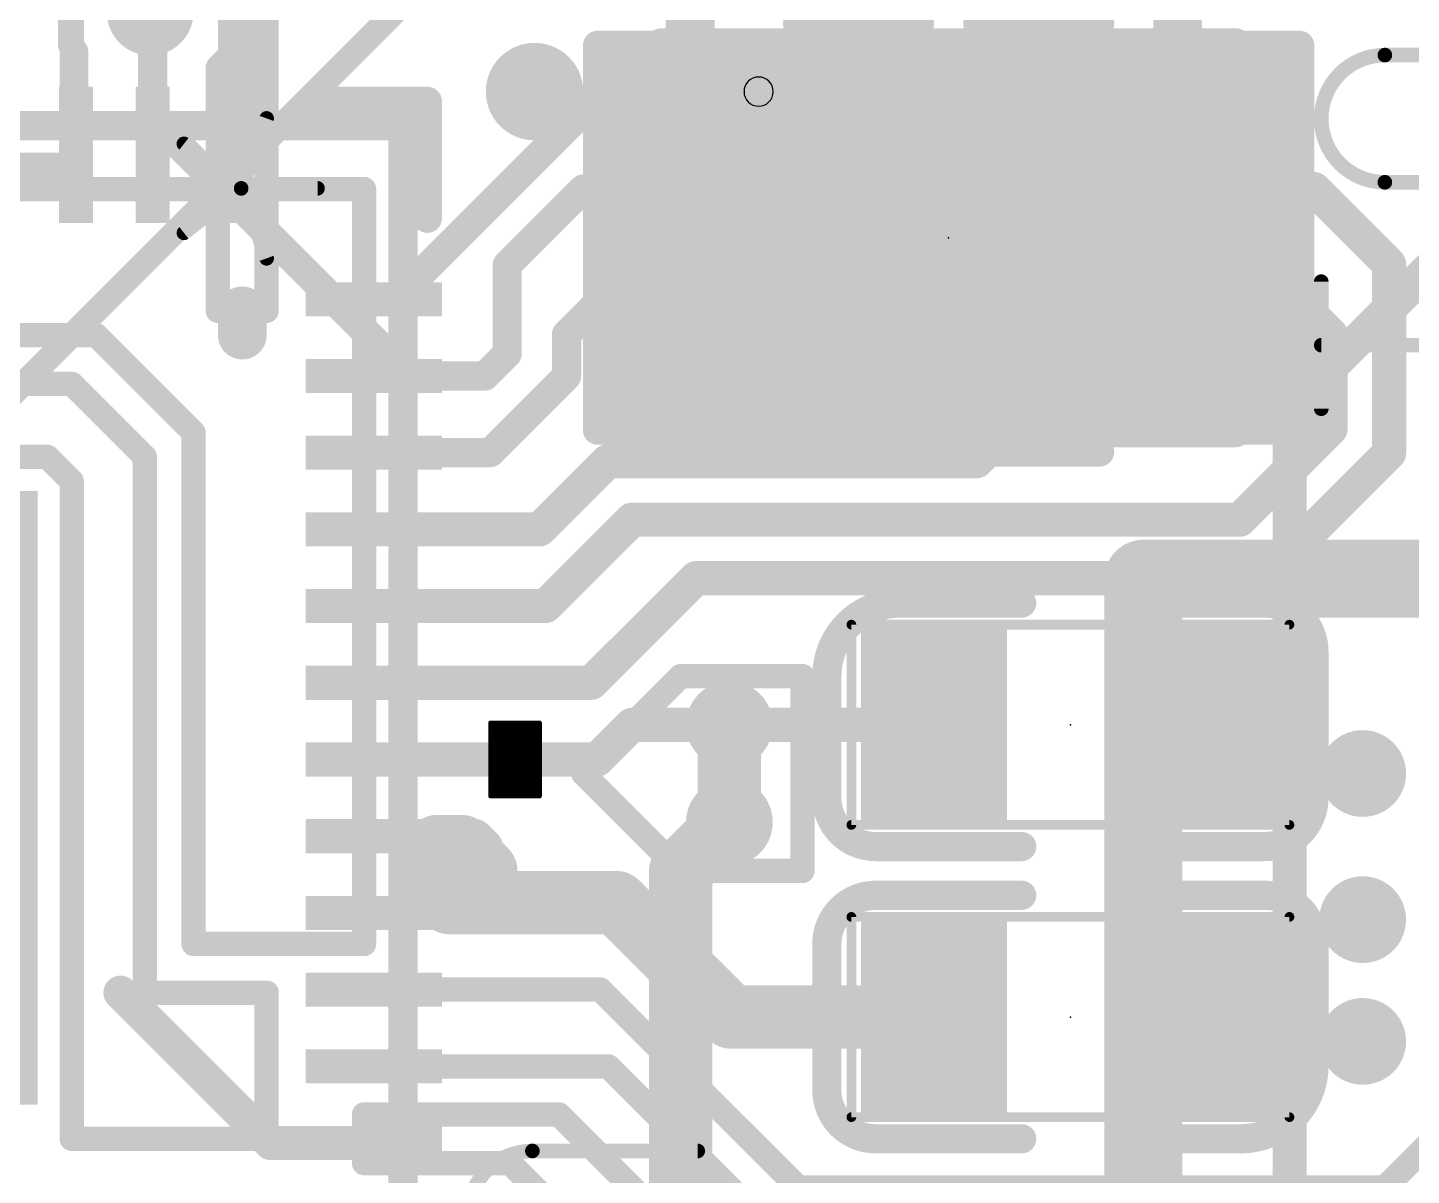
# Model space of a CAD drawing. Extents: x -5 to 103, y -6 to 58.
# Drawn here: x 89.94 to 97.15, y 25.21 to 31.19 of the extents above; entities that cross this region are included whole.
import ezdxf

# ---------------------------------------------------------------- set-up
doc = ezdxf.new("R2010")
doc.units = 0
for name, color, linetype in [('1', 12, 'CONTINUOUS'), ('16', 132, 'CONTINUOUS'), ('18', 110, 'CONTINUOUS'), ('21', 40, 'CONTINUOUS'), ('23', 53, 'CONTINUOUS'), ('25', 40, 'CONTINUOUS'), ('39', 12, 'CONTINUOUS'), ('51', 254, 'CONTINUOUS')]:
    doc.layers.add(name, color=color, linetype=linetype)

# ---------------------------------------------------------------- blocks, each defined once
blk = doc.blocks.new('RECT')
blk.add_solid([(-0.5, -0.5), (0.5, -0.5), (-0.5, 0.5), (0.5, 0.5)])
blk = doc.blocks.new('ROUNDV')
at = {"const_width": 0.5}
blk.add_lwpolyline([(0, -0.25, 1), (0, 0.25, 1), (0, -0.25)], format="xyb", dxfattribs=at)

msp = doc.modelspace()

# ---------------------------------------------------------------- linework, layer by layer
at = {"layer": '1'}
for points, const_width in [([(90.17, 33.655), (90.17, 30.48)], 0.127), ([(91.0844, 30.6229), (91.0844, 32.5882)], 0.3048), ([(95.9358, 31.0028), (95.9358, 32.004)], 0.254), ([(93.3944, 31.75), (93.3944, 30.849)], 0.254), ([(90.1621, 31.103), (90.1621, 31.4483)], 0.127), ([(91.186, 31.369), (91.059, 31.115)], 0.127), ([(91.186, 29.718), (91.186, 31.369)], 0.127), ([(90.5923, 31.2622), (90.5788, 31.2756)], 0.1524), ([(90.5923, 30.5308), (90.5923, 31.2622)], 0.1524), ([(91.059, 31.115), (90.932, 30.988)], 0.127), ([(90.1922, 31.0729), (90.1621, 31.103)], 0.127), ([(90.1922, 30.5308), (90.1922, 31.0729)], 0.127), ([(96.0896, 30.849), (95.9358, 31.0028)], 0.254), ([(90.932, 30.988), (90.932, 29.718)], 0.127), ([(91.8559, 29.7783), (92.9386, 30.861)], 0.1524), ([(93.3824, 30.861), (92.9386, 30.861)], 0.1524), ([(93.3824, 30.861), (93.3944, 30.849)], 0.1778), ([(91.0336, 30.5721), (91.0844, 30.6229)], 0.3048), ([(91.0336, 30.5721), (90.9923, 30.5308)], 0.1524), ([(90.17, 30.48), (88.011, 30.48)], 0.127), ([(85.217, 30.353), (91.694, 30.353)], 0.127), ([(91.694, 30.353), (91.694, 26.416)], 0.127), ([(92.4401, 29.9561), (92.837, 30.353)], 0.1524), ([(92.837, 30.353), (93.3904, 30.353)], 0.1524), ([(93.3904, 30.353), (93.3944, 30.349)], 0.1778), ([(96.0936, 30.353), (96.0896, 30.349)], 0.1778), ([(96.647, 30.353), (96.0936, 30.353)], 0.1778), ([(97.0389, 29.9611), (96.647, 30.353)], 0.1778), ([(94.742, 30.099), (94.234, 29.591)], 0.381), ([(92.4401, 29.4936), (92.4401, 29.9561)], 0.1524), ([(97.0389, 28.9761), (97.0389, 29.9611)], 0.1778), ([(92.7499, 29.5957), (93.0032, 29.849)], 0.1524), ([(93.0032, 29.849), (93.3944, 29.849)], 0.1524), ([(96.4808, 29.849), (96.0896, 29.849)], 0.1778), ([(96.7341, 29.5957), (96.4808, 29.849)], 0.1778), ([(91.059, 29.591), (91.059, 29.718)], 0.254), ([(91.7448, 29.7783), (91.8559, 29.7783)], 0.1524), ([(90.932, 29.718), (91.186, 29.718)], 0.127), ([(90.297, 29.591), (86.233, 29.591)], 0.127), ([(90.805, 29.083), (90.297, 29.591)], 0.127), ([(92.7499, 29.3769), (92.7499, 29.5957)], 0.1524), ([(94.234, 29.591), (93.992, 29.349)], 0.2032), ([(96.7341, 29.1023), (96.7341, 29.5957)], 0.1778), ([(92.3248, 29.3783), (92.4401, 29.4936)], 0.1524), ([(91.7448, 29.3783), (92.3248, 29.3783)], 0.1524), ([(92.3512, 28.9782), (92.7499, 29.3769)], 0.1524), ([(93.992, 29.349), (93.3944, 29.349)], 0.2032), ([(95.3023, 29.349), (94.8864, 28.9331)], 0.1778), ([(96.0896, 29.349), (95.3023, 29.349)], 0.1778), ([(86.614, 29.337), (90.17, 29.337)], 0.127), ([(90.17, 29.337), (90.551, 28.956)], 0.127), ([(96.2601, 28.6283), (96.7341, 29.1023)], 0.1778), ([(90.805, 26.416), (90.805, 29.083)], 0.127), ([(90.043, 28.956), (86.741, 28.956)], 0.127), ([(90.17, 28.829), (90.043, 28.956)], 0.127), ([(90.551, 28.956), (90.551, 26.162)], 0.127), ([(91.7448, 28.9782), (92.3512, 28.9782)], 0.1524), ([(92.6091, 28.5782), (92.964, 28.9331)], 0.1778), ([(94.8864, 28.9331), (92.964, 28.9331)], 0.1778), ([(96.3863, 28.3235), (97.0389, 28.9761)], 0.1778), ([(90.17, 25.4), (90.17, 28.829)], 0.127), ([(92.6401, 28.1781), (93.0903, 28.6283)], 0.1778), ([(93.0903, 28.6283), (96.2601, 28.6283)], 0.1778), ([(91.7448, 28.5782), (92.6091, 28.5782)], 0.1778), ([(95.758, 28.321), (95.758, 21.717)], 0.4064), ([(100.1268, 28.321), (95.758, 28.321)], 0.4064), ([(92.879, 27.7781), (93.4244, 28.3235)], 0.1778), ([(93.4244, 28.3235), (96.3863, 28.3235)], 0.1778), ([(91.7448, 28.1781), (92.6401, 28.1781)], 0.1778), ([(91.7448, 27.7781), (92.879, 27.7781)], 0.1778), ([(92.837, 27.305), (93.345, 27.813)], 0.127), ([(93.345, 27.813), (93.98, 27.813)], 0.127), ([(93.98, 27.813), (93.98, 26.797)], 0.127), ([(92.91, 27.378), (93.091, 27.559)], 0.1778), ([(93.091, 27.559), (94.6658, 27.559)], 0.1778), ([(91.7448, 27.378), (92.91, 27.378)], 0.1778), ([(93.345, 26.797), (92.837, 27.305)], 0.127), ([(91.7448, 26.978), (92.275, 26.978)], 0.1778), ([(92.075, 26.6954), (92.075, 26.924)], 0.3302), ([(92.075, 26.924), (92.202, 26.924)], 0.3302), ([(92.202, 26.924), (92.329, 26.797)], 0.3302), ([(92.275, 26.978), (92.329, 26.924)], 0.1778), ([(92.329, 26.924), (92.329, 26.797)], 0.1778), ([(92.1385, 26.6319), (92.075, 26.6954)], 0.3302), ([(92.329, 26.797), (92.1099, 26.5779)], 0.1778), ([(93.98, 26.797), (93.345, 26.797)], 0.127), ([(93.0104, 26.6319), (92.1385, 26.6319)], 0.3302), ([(93.6073, 26.035), (93.0104, 26.6319)], 0.3302), ([(92.1099, 26.5779), (91.7448, 26.5779)], 0.1778), ([(91.694, 26.416), (90.805, 26.416)], 0.127), ([(91.2082, 25.3778), (90.424, 26.162)], 0.1778), ([(90.551, 26.162), (91.186, 26.162)], 0.127), ([(91.186, 26.162), (91.186, 25.4)], 0.127), ([(91.7448, 26.1779), (92.9263, 26.1779)], 0.127), ([(92.9263, 26.1779), (93.9582, 25.146)], 0.127), ([(94.6658, 26.035), (93.6073, 26.035)], 0.3302), ([(91.7448, 25.7778), (92.9672, 25.7778)], 0.127), ([(92.9672, 25.7778), (93.853, 24.892)], 0.127), ([(97.5759, 25.7048), (97.0171, 25.146)], 0.127), ([(92.71, 25.527), (91.694, 25.527)], 0.127), ([(91.694, 25.527), (91.694, 25.273)], 0.127), ([(93.726, 24.511), (92.71, 25.527)], 0.127), ([(91.186, 25.4), (90.17, 25.4)], 0.127), ([(91.7448, 25.3778), (91.2082, 25.3778)], 0.1778), ([(91.694, 25.273), (92.456, 25.273)], 0.127), ([(92.456, 25.273), (93.599, 24.13)], 0.127), ([(93.9582, 25.146), (97.0171, 25.146)], 0.127)]:
    msp.add_lwpolyline(points, dxfattribs=dict(at, const_width=const_width))
for points, const_width in [([(90.5653, 31.2352, 1), (90.6192, 31.2891)], 0.0762), ([(91.0815, 31.0925, 1), (91.0365, 31.1375)], 0.0635), ([(90.1846, 31.1255, 1), (90.1396, 31.0806)], 0.0635), ([(90.1304, 31.103, 1), (90.1939, 31.103)], 0.0635), ([(90.224, 31.0729, 1), (90.1605, 31.0729)], 0.0635), ([(90.1698, 31.0505, 1), (90.2147, 31.0954)], 0.0635), ([(91.0306, 31.1292, 1), (91.0874, 31.1008)], 0.0635), ([(95.9807, 31.0477, 1), (95.8909, 30.9579)], 0.127), ([(90.9638, 30.988, 1), (90.9002, 30.988)], 0.0635), ([(90.9095, 31.0105, 1), (90.9545, 30.9655)], 0.0635), ([(95.8723, 31.0028, 1), (95.9993, 31.0028)], 0.127), ([(96.0447, 30.8041, 1), (96.1345, 30.8939)], 0.127), ([(92.9386, 30.8991, 1), (92.9386, 30.8229)], 0.0762), ([(92.9655, 30.8341, 1), (92.9117, 30.8879)], 0.0762), ([(93.3309, 30.849, 1), (93.4579, 30.849)], 0.127), ([(93.4138, 30.8924, 1), (93.351, 30.8296)], 0.0889), ([(93.363, 30.8176, 1), (93.4258, 30.8804)], 0.0889), ([(93.3824, 30.8229, 1), (93.3824, 30.8991)], 0.0762), ([(91.1383, 30.569, 1), (91.0305, 30.6768)], 0.1524), ([(90.9797, 30.6259, 1), (91.0875, 30.5182)], 0.1524), ([(91.0082, 30.6229, 1), (91.1606, 30.6229)], 0.1524), ([(90.9654, 30.5577, 1), (91.0193, 30.5039)], 0.0762), ([(91.0605, 30.5451, 1), (91.0066, 30.599)], 0.0762), ([(90.1605, 30.5308, 1), (90.224, 30.5308)], 0.0635), ([(90.17, 30.4483, 1), (90.17, 30.5117)], 0.0635), ([(90.5542, 30.5308, 1), (90.6304, 30.5308)], 0.0762), ([(90.1382, 30.48, 1), (90.2018, 30.48)], 0.0635), ([(91.7258, 30.353, 1), (91.6623, 30.353)], 0.0635), ([(91.694, 30.3213, 1), (91.694, 30.3848)], 0.0635), ([(92.837, 30.3911, 1), (92.837, 30.3149)], 0.0762), ([(92.8639, 30.3261, 1), (92.8101, 30.3799)], 0.0762), ([(93.4218, 30.3844, 1), (93.359, 30.3216)], 0.0889), ([(93.363, 30.3176, 1), (93.4258, 30.3804)], 0.0889), ([(93.3904, 30.3149, 1), (93.3904, 30.3911)], 0.0762), ([(96.0582, 30.3804, 1), (96.121, 30.3176)], 0.0889), ([(96.0936, 30.3975, 1), (96.0936, 30.3086)], 0.0889), ([(96.125, 30.3216, 1), (96.0622, 30.3844)], 0.0889), ([(96.6784, 30.3844, 1), (96.6156, 30.3216)], 0.0889), ([(96.647, 30.3086, 1), (96.647, 30.3975)], 0.0889), ([(94.8094, 30.0316, 1), (94.6746, 30.1664)], 0.1905), ([(92.4782, 29.9561, 1), (92.402, 29.9561)], 0.0762), ([(92.4132, 29.983, 1), (92.467, 29.9292)], 0.0762), ([(97.0833, 29.9611, 1), (96.9945, 29.9611)], 0.0889), ([(97.0075, 29.9297, 1), (97.0703, 29.9925)], 0.0889), ([(93.0032, 29.8871, 1), (93.0032, 29.8109)], 0.0762), ([(93.0302, 29.8221, 1), (92.9763, 29.8759)], 0.0762), ([(93.3944, 29.8109, 1), (93.3944, 29.8871)], 0.0762), ([(96.0896, 29.8935, 1), (96.0896, 29.8045)], 0.0889), ([(96.5122, 29.8804, 1), (96.4493, 29.8176)], 0.0889), ([(96.4808, 29.8045, 1), (96.4808, 29.8935)], 0.0889), ([(91.1225, 29.718, 1), (90.9955, 29.718)], 0.127), ([(91.7448, 29.8164, 1), (91.7448, 29.7402)], 0.0762), ([(91.829, 29.8053, 1), (91.8829, 29.7514)], 0.0762), ([(91.8559, 29.7402, 1), (91.8559, 29.8164)], 0.0762), ([(90.9002, 29.718, 1), (90.9638, 29.718)], 0.0635), ([(90.932, 29.7497, 1), (90.932, 29.6863)], 0.0635), ([(91.1543, 29.718, 1), (91.2178, 29.718)], 0.0635), ([(91.186, 29.6863, 1), (91.186, 29.7497)], 0.0635), ([(94.1666, 29.6584, 1), (94.3014, 29.5236)], 0.1905), ([(90.3195, 29.6135, 1), (90.2745, 29.5685)], 0.0635), ([(90.297, 29.5593, 1), (90.297, 29.6227)], 0.0635), ([(90.9955, 29.591, 1), (91.1225, 29.591)], 0.127), ([(92.788, 29.5957, 1), (92.7118, 29.5957)], 0.0762), ([(92.723, 29.6226, 1), (92.7768, 29.5687)], 0.0762), ([(94.2699, 29.5551, 1), (94.1981, 29.6269)], 0.1016), ([(96.7785, 29.5957, 1), (96.6897, 29.5957)], 0.0889), ([(96.7027, 29.5642, 1), (96.7655, 29.6271)], 0.0889), ([(92.402, 29.4936, 1), (92.4782, 29.4936)], 0.0762), ([(92.467, 29.4666, 1), (92.4132, 29.5205)], 0.0762), ([(91.7448, 29.4164, 1), (91.7448, 29.3402)], 0.0762), ([(92.2979, 29.4052, 1), (92.3518, 29.3513)], 0.0762), ([(92.3248, 29.3402, 1), (92.3248, 29.4164)], 0.0762), ([(92.7768, 29.35, 1), (92.723, 29.4038)], 0.0762), ([(93.3944, 29.3998, 1), (93.3944, 29.2982)], 0.1016), ([(93.9561, 29.3849, 1), (94.0279, 29.3131)], 0.1016), ([(93.992, 29.2982, 1), (93.992, 29.3998)], 0.1016), ([(95.3023, 29.3935, 1), (95.3023, 29.3045)], 0.0889), ([(95.3337, 29.3176, 1), (95.2708, 29.3804)], 0.0889), ([(96.0896, 29.3045, 1), (96.0896, 29.3935)], 0.0889), ([(90.1925, 29.3595, 1), (90.1475, 29.3145)], 0.0635), ([(90.17, 29.3053, 1), (90.17, 29.3687)], 0.0635), ([(92.7118, 29.3769, 1), (92.788, 29.3769)], 0.0762), ([(96.7655, 29.0709, 1), (96.7027, 29.1338)], 0.0889), ([(90.8368, 29.083, 1), (90.7733, 29.083)], 0.0635), ([(90.7825, 29.0605, 1), (90.8275, 29.1055)], 0.0635), ([(96.6897, 29.1023, 1), (96.7785, 29.1023)], 0.0889), ([(90.0655, 28.9785, 1), (90.0205, 28.9335)], 0.0635), ([(90.043, 28.9243, 1), (90.043, 28.9878)], 0.0635), ([(90.5828, 28.956, 1), (90.5192, 28.956)], 0.0635), ([(90.5285, 28.9335, 1), (90.5735, 28.9785)], 0.0635), ([(91.7448, 29.0163, 1), (91.7448, 28.9401)], 0.0762), ([(92.3243, 29.0052, 1), (92.3782, 28.9513)], 0.0762), ([(92.3512, 28.9401, 1), (92.3512, 29.0163)], 0.0762), ([(92.964, 28.9776, 1), (92.964, 28.8887)], 0.0889), ([(92.9954, 28.9017, 1), (92.9326, 28.9645)], 0.0889), ([(94.8549, 28.9645, 1), (94.9178, 28.9017)], 0.0889), ([(94.8864, 28.8887, 1), (94.8864, 28.9776)], 0.0889), ([(96.9945, 28.9761, 1), (97.0833, 28.9761)], 0.0889), ([(97.0703, 28.9446, 1), (97.0075, 29.0075)], 0.0889), ([(90.2018, 28.829, 1), (90.1382, 28.829)], 0.0635), ([(90.1475, 28.8065, 1), (90.1925, 28.8515)], 0.0635), ([(93.0903, 28.6728, 1), (93.0903, 28.5839)], 0.0889), ([(93.1217, 28.5969, 1), (93.0588, 28.6597)], 0.0889), ([(96.2601, 28.5839, 1), (96.2601, 28.6728)], 0.0889), ([(91.7448, 28.6226, 1), (91.7448, 28.5337)], 0.0889), ([(92.5776, 28.6096, 1), (92.6405, 28.5467)], 0.0889), ([(92.6091, 28.5337, 1), (92.6091, 28.6226)], 0.0889), ([(96.2286, 28.6597, 1), (96.2915, 28.5969)], 0.0889), ([(95.8596, 28.321, 1), (95.6564, 28.321)], 0.2032), ([(95.758, 28.4226, 1), (95.758, 28.2194)], 0.2032), ([(93.4244, 28.368, 1), (93.4244, 28.2791)], 0.0889), ([(93.4559, 28.2921, 1), (93.393, 28.3549)], 0.0889), ([(96.3549, 28.3549, 1), (96.4178, 28.2921)], 0.0889), ([(96.3863, 28.2791, 1), (96.3863, 28.368)], 0.0889), ([(91.7448, 28.2226, 1), (91.7448, 28.1337)], 0.0889), ([(92.6087, 28.2096, 1), (92.6715, 28.1467)], 0.0889), ([(92.6401, 28.1337, 1), (92.6401, 28.2226)], 0.0889), ([(91.7448, 27.8225, 1), (91.7448, 27.7336)], 0.0889), ([(92.8476, 27.8095, 1), (92.9104, 27.7466)], 0.0889), ([(92.879, 27.7336, 1), (92.879, 27.8225)], 0.0889), ([(93.345, 27.8448, 1), (93.345, 27.7813)], 0.0635), ([(93.3675, 27.7905, 1), (93.3225, 27.8355)], 0.0635), ([(94.0118, 27.813, 1), (93.9483, 27.813)], 0.0635), ([(93.98, 27.7813, 1), (93.98, 27.8448)], 0.0635), ([(93.091, 27.6035, 1), (93.091, 27.5145)], 0.0889), ([(93.1224, 27.5276, 1), (93.0596, 27.5904)], 0.0889), ([(94.6658, 27.5145, 1), (94.6658, 27.6035)], 0.0889), ([(91.7448, 27.4225, 1), (91.7448, 27.3336)], 0.0889), ([(92.8786, 27.4095, 1), (92.9415, 27.3466)], 0.0889), ([(92.91, 27.3336, 1), (92.91, 27.4225)], 0.0889), ([(92.8595, 27.3275, 1), (92.8145, 27.2825)], 0.0635), ([(92.8145, 27.3275, 1), (92.8595, 27.2825)], 0.0635), ([(91.7448, 27.0224, 1), (91.7448, 26.9335)], 0.0889), ([(92.075, 27.0066, 1), (92.075, 26.8415)], 0.1651), ([(92.1576, 26.924, 1), (91.9925, 26.924)], 0.1651), ([(92.2603, 26.9824, 1), (92.1436, 26.8657)], 0.1651), ([(92.202, 26.8415, 1), (92.202, 27.0066)], 0.1651), ([(92.3065, 27.0094, 1), (92.2436, 26.9465)], 0.0889), ([(92.275, 26.9335, 1), (92.275, 27.0224)], 0.0889), ([(92.3735, 26.924, 1), (92.2846, 26.924)], 0.0889), ([(92.2976, 26.8926, 1), (92.3604, 26.9554)], 0.0889), ([(92.2706, 26.7386, 1), (92.3874, 26.8554)], 0.1651), ([(92.1334, 26.7537, 1), (92.0166, 26.637)], 0.1651), ([(92.2846, 26.797, 1), (92.3735, 26.797)], 0.0889), ([(92.3604, 26.7656, 1), (92.2976, 26.8284)], 0.0889), ([(93.345, 26.8287, 1), (93.345, 26.7653)], 0.0635), ([(93.3225, 26.7745, 1), (93.3675, 26.8195)], 0.0635), ([(93.98, 26.7653, 1), (93.98, 26.8287)], 0.0635), ([(91.9925, 26.6954, 1), (92.1576, 26.6954)], 0.1651), ([(92.1385, 26.7144, 1), (92.1385, 26.5493)], 0.1651), ([(92.0801, 26.5735, 1), (92.1969, 26.6902)], 0.1651), ([(93.0688, 26.6902, 1), (92.952, 26.5735)], 0.1651), ([(93.0104, 26.5493, 1), (93.0104, 26.7144)], 0.1651), ([(93.9483, 26.797, 1), (94.0118, 26.797)], 0.0635), ([(91.7448, 26.6224, 1), (91.7448, 26.5335)], 0.0889), ([(92.0785, 26.6094, 1), (92.1414, 26.5465)], 0.0889), ([(92.1099, 26.5335, 1), (92.1099, 26.6224)], 0.0889), ([(90.805, 26.4477, 1), (90.805, 26.3843)], 0.0635), ([(91.694, 26.3843, 1), (91.694, 26.4477)], 0.0635), ([(90.7733, 26.416, 1), (90.8368, 26.416)], 0.0635), ([(91.6623, 26.416, 1), (91.7258, 26.416)], 0.0635), ([(90.4554, 26.1934, 1), (90.3926, 26.1306)], 0.0889), ([(90.5192, 26.162, 1), (90.5828, 26.162)], 0.0635), ([(90.551, 26.1938, 1), (90.551, 26.1303)], 0.0635), ([(91.2178, 26.162, 1), (91.1543, 26.162)], 0.0635), ([(91.186, 26.1303, 1), (91.186, 26.1938)], 0.0635), ([(91.7448, 26.2096, 1), (91.7448, 26.1461)], 0.0635), ([(92.9488, 26.2003, 1), (92.9039, 26.1554)], 0.0635), ([(92.9263, 26.1461, 1), (92.9263, 26.2096)], 0.0635), ([(93.6073, 26.1176, 1), (93.6073, 25.9524)], 0.1651), ([(94.6658, 25.9524, 1), (94.6658, 26.1176)], 0.1651), ([(93.5489, 25.9766, 1), (93.6656, 26.0934)], 0.1651), ([(91.7448, 25.8096, 1), (91.7448, 25.7461)], 0.0635), ([(92.9896, 25.8003, 1), (92.9447, 25.7554)], 0.0635), ([(92.9672, 25.7461, 1), (92.9672, 25.8096)], 0.0635), ([(91.694, 25.5587, 1), (91.694, 25.4953)], 0.0635), ([(91.7258, 25.527, 1), (91.6623, 25.527)], 0.0635), ([(92.7325, 25.5495, 1), (92.6875, 25.5045)], 0.0635), ([(92.71, 25.4953, 1), (92.71, 25.5587)], 0.0635), ([(90.1382, 25.4, 1), (90.2018, 25.4)], 0.0635), ([(90.17, 25.4318, 1), (90.17, 25.3683)], 0.0635), ([(91.2082, 25.4222, 1), (91.2082, 25.3333)], 0.0889), ([(91.1543, 25.4, 1), (91.2178, 25.4)], 0.0635), ([(91.1768, 25.3463, 1), (91.2397, 25.4092)], 0.0889), ([(91.186, 25.3683, 1), (91.186, 25.4318)], 0.0635), ([(91.7448, 25.3333, 1), (91.7448, 25.4222)], 0.0889), ([(91.694, 25.3047, 1), (91.694, 25.2413)], 0.0635), ([(92.4785, 25.2955, 1), (92.4335, 25.2505)], 0.0635), ([(92.456, 25.2413, 1), (92.456, 25.3047)], 0.0635), ([(91.6623, 25.273, 1), (91.7258, 25.273)], 0.0635)]:
    msp.add_lwpolyline(points, format="xyb", dxfattribs=dict(at, const_width=const_width))
at = {"layer": '16'}
for points, const_width in [([(94.996, 34.417), (88.5067, 27.9277)], 0.127), ([(97.79, 30.48), (96.52, 29.21)], 0.1778), ([(96.52, 29.21), (96.52, 24.13)], 0.1778), ([(93.599, 27.051), (93.599, 27.559)], 0.3302), ([(93.345, 26.797), (93.599, 27.051)], 0.3302), ([(93.345, 24.511), (93.345, 26.797)], 0.3302)]:
    msp.add_lwpolyline(points, dxfattribs=dict(at, const_width=const_width))
for points, const_width in [([(96.5645, 29.21, 1), (96.4756, 29.21)], 0.0889), ([(96.4886, 29.2414, 1), (96.5514, 29.1786)], 0.0889), ([(93.6816, 27.559, 1), (93.5165, 27.559)], 0.1651), ([(93.6574, 26.9926, 1), (93.5406, 27.1094)], 0.1651), ([(93.5165, 27.051, 1), (93.6816, 27.051)], 0.1651), ([(93.2866, 26.8554, 1), (93.4034, 26.7386)], 0.1651), ([(93.4275, 26.797, 1), (93.2625, 26.797)], 0.1651)]:
    msp.add_lwpolyline(points, format="xyb", dxfattribs=dict(at, const_width=const_width))
at = {"layer": '21'}
for points, const_width in [([(94.5896, 31.2166), (93.9546, 31.2166)], 0.1524), ([(95.5294, 31.2166), (94.8944, 31.2166)], 0.1524), ([(92.0242, 30.8102), (91.4146, 30.8102)], 0.1524), ([(92.0242, 30.2006), (92.0242, 30.8102)], 0.1524), ([(93.9546, 28.9814), (94.5896, 28.9814)], 0.1524), ([(94.8944, 28.9814), (95.5294, 28.9814)], 0.1524), ([(95.123, 28.194), (94.488, 28.194)], 0.1524), ([(96.393, 28.194), (95.631, 28.194)], 0.1524), ([(96.647, 27.178), (96.647, 27.94)], 0.1524), ([(94.107, 27.813), (94.107, 27.178)], 0.1524), ([(92.3544, 27.5685), (92.6084, 27.5685)], 0.0254), ([(92.3544, 27.1875), (92.3544, 27.5685)], 0.0254), ([(92.3544, 27.559), (92.6084, 27.559)], 0.0254), ([(92.6084, 27.5685), (92.6084, 27.1875)], 0.0254), ([(92.3544, 27.5336), (92.6084, 27.5336)], 0.0254), ([(92.3544, 27.5082), (92.6084, 27.5082)], 0.0254), ([(92.3544, 27.4828), (92.6084, 27.4828)], 0.0254), ([(92.3544, 27.4574), (92.6084, 27.4574)], 0.0254), ([(92.3544, 27.432), (92.6084, 27.432)], 0.0254), ([(92.3544, 27.4066), (92.6084, 27.4066)], 0.0254), ([(92.3544, 27.3812), (92.6084, 27.3812)], 0.0254), ([(92.3544, 27.3558), (92.6084, 27.3558)], 0.0254), ([(92.3544, 27.3304), (92.6084, 27.3304)], 0.0254), ([(92.3544, 27.305), (92.6084, 27.305)], 0.0254), ([(92.3544, 27.2796), (92.6084, 27.2796)], 0.0254), ([(92.3544, 27.2542), (92.6084, 27.2542)], 0.0254), ([(92.3544, 27.2288), (92.6084, 27.2288)], 0.0254), ([(92.3544, 27.2034), (92.6084, 27.2034)], 0.0254), ([(92.6084, 27.1875), (92.3544, 27.1875)], 0.0254), ([(94.361, 26.924), (95.123, 26.924)], 0.1524), ([(95.631, 26.924), (96.393, 26.924)], 0.1524), ([(95.123, 26.67), (94.361, 26.67)], 0.1524), ([(96.393, 26.67), (95.631, 26.67)], 0.1524), ([(94.107, 26.416), (94.107, 25.654)], 0.1524), ([(96.647, 25.781), (96.647, 26.416)], 0.1524), ([(94.361, 25.4), (95.123, 25.4)], 0.1524), ([(95.631, 25.4), (96.266, 25.4)], 0.1524)]:
    msp.add_lwpolyline(points, dxfattribs=dict(at, const_width=const_width))
for points, const_width in [([(93.9546, 31.2547, 1), (93.9546, 31.1785)], 0.0762), ([(94.5896, 31.1785, 1), (94.5896, 31.2547)], 0.0762), ([(94.8944, 31.2547, 1), (94.8944, 31.1785)], 0.0762), ([(95.5294, 31.1785, 1), (95.5294, 31.2547)], 0.0762), ([(92.583, 30.734, 1), (92.583, 30.988, 1), (92.583, 30.734)], 0.254), ([(91.4146, 30.8483, 1), (91.4146, 30.7721)], 0.0762), ([(92.0623, 30.8102, 1), (91.9861, 30.8102)], 0.0762), ([(92.0242, 30.7721, 1), (92.0242, 30.8483)], 0.0762), ([(91.9861, 30.2006, 1), (92.0623, 30.2006)], 0.0762), ([(93.9546, 29.0195, 1), (93.9546, 28.9433)], 0.0762), ([(94.5896, 28.9433, 1), (94.5896, 29.0195)], 0.0762), ([(94.8944, 29.0195, 1), (94.8944, 28.9433)], 0.0762), ([(95.5294, 28.9433, 1), (95.5294, 29.0195)], 0.0762), ([(94.488, 28.194, 0.4142), (94.107, 27.813)], 0.1524), ([(94.488, 28.2321, 1), (94.488, 28.1559)], 0.0762), ([(94.488, 28.1559, 1), (94.488, 28.2321)], 0.0762), ([(95.123, 28.1559, 1), (95.123, 28.2321)], 0.0762), ([(95.631, 28.2321, 1), (95.631, 28.1559)], 0.0762), ([(96.647, 27.94, 0.4142), (96.393, 28.194)], 0.1524), ([(96.393, 28.2321, 1), (96.393, 28.1559)], 0.0762), ([(96.393, 28.1559, 1), (96.393, 28.2321)], 0.0762), ([(96.6851, 27.94, 1), (96.6089, 27.94)], 0.0762), ([(96.6089, 27.94, 1), (96.6851, 27.94)], 0.0762), ([(94.1451, 27.813, 1), (94.0689, 27.813)], 0.0762), ([(94.0689, 27.813, 1), (94.1451, 27.813)], 0.0762), ([(92.3544, 27.5749, 1), (92.3544, 27.5622)], 0.0127), ([(92.3544, 27.5654, 1), (92.3544, 27.5526)], 0.0127), ([(92.3607, 27.5685, 1), (92.3481, 27.5685)], 0.0127), ([(92.6148, 27.5685, 1), (92.6021, 27.5685)], 0.0127), ([(92.6084, 27.5622, 1), (92.6084, 27.5749)], 0.0127), ([(92.6084, 27.5526, 1), (92.6084, 27.5654)], 0.0127), ([(92.3544, 27.54, 1), (92.3544, 27.5272)], 0.0127), ([(92.3544, 27.5146, 1), (92.3544, 27.5019)], 0.0127), ([(92.3544, 27.4892, 1), (92.3544, 27.4764)], 0.0127), ([(92.6084, 27.5272, 1), (92.6084, 27.54)], 0.0127), ([(92.6084, 27.5019, 1), (92.6084, 27.5146)], 0.0127), ([(92.6084, 27.4764, 1), (92.6084, 27.4892)], 0.0127), ([(92.3544, 27.4638, 1), (92.3544, 27.451)], 0.0127), ([(92.3544, 27.4384, 1), (92.3544, 27.4257)], 0.0127), ([(92.3544, 27.413, 1), (92.3544, 27.4002)], 0.0127), ([(92.6084, 27.451, 1), (92.6084, 27.4638)], 0.0127), ([(92.6084, 27.4257, 1), (92.6084, 27.4384)], 0.0127), ([(92.6084, 27.4002, 1), (92.6084, 27.413)], 0.0127), ([(92.3544, 27.3876, 1), (92.3544, 27.3748)], 0.0127), ([(92.3544, 27.3622, 1), (92.3544, 27.3495)], 0.0127), ([(92.6084, 27.3748, 1), (92.6084, 27.3876)], 0.0127), ([(92.6084, 27.3495, 1), (92.6084, 27.3622)], 0.0127), ([(92.3544, 27.3368, 1), (92.3544, 27.324)], 0.0127), ([(92.3544, 27.3114, 1), (92.3544, 27.2986)], 0.0127), ([(92.3544, 27.286, 1), (92.3544, 27.2733)], 0.0127), ([(92.6084, 27.324, 1), (92.6084, 27.3368)], 0.0127), ([(92.6084, 27.2986, 1), (92.6084, 27.3114)], 0.0127), ([(92.6084, 27.2733, 1), (92.6084, 27.286)], 0.0127), ([(92.3544, 27.2606, 1), (92.3544, 27.2478)], 0.0127), ([(92.3544, 27.2352, 1), (92.3544, 27.2224)], 0.0127), ([(92.3544, 27.2098, 1), (92.3544, 27.1971)], 0.0127), ([(92.3544, 27.1939, 1), (92.3544, 27.1812)], 0.0127), ([(92.6084, 27.2478, 1), (92.6084, 27.2606)], 0.0127), ([(92.6084, 27.2224, 1), (92.6084, 27.2352)], 0.0127), ([(92.6084, 27.1971, 1), (92.6084, 27.2098)], 0.0127), ([(92.6084, 27.1812, 1), (92.6084, 27.1939)], 0.0127), ([(94.107, 27.178, 0.4142), (94.361, 26.924)], 0.1524), ([(94.1451, 27.178, 1), (94.0689, 27.178)], 0.0762), ([(94.0689, 27.178, 1), (94.1451, 27.178)], 0.0762), ([(96.393, 26.924, 0.4142), (96.647, 27.178)], 0.1524), ([(96.6851, 27.178, 1), (96.6089, 27.178)], 0.0762), ([(96.6089, 27.178, 1), (96.6851, 27.178)], 0.0762), ([(92.3481, 27.1875, 1), (92.3607, 27.1875)], 0.0127), ([(92.6021, 27.1875, 1), (92.6148, 27.1875)], 0.0127), ([(94.361, 26.9621, 1), (94.361, 26.8859)], 0.0762), ([(94.361, 26.8859, 1), (94.361, 26.9621)], 0.0762), ([(95.123, 26.8859, 1), (95.123, 26.9621)], 0.0762), ([(95.631, 26.9621, 1), (95.631, 26.8859)], 0.0762), ([(96.393, 26.9621, 1), (96.393, 26.8859)], 0.0762), ([(96.393, 26.8859, 1), (96.393, 26.9621)], 0.0762), ([(94.361, 26.67, 0.4142), (94.107, 26.416)], 0.1524), ([(94.361, 26.7081, 1), (94.361, 26.6319)], 0.0762), ([(94.361, 26.6319, 1), (94.361, 26.7081)], 0.0762), ([(95.123, 26.6319, 1), (95.123, 26.7081)], 0.0762), ([(95.631, 26.7081, 1), (95.631, 26.6319)], 0.0762), ([(96.647, 26.416, 0.4142), (96.393, 26.67)], 0.1524), ([(96.393, 26.7081, 1), (96.393, 26.6319)], 0.0762), ([(96.393, 26.6319, 1), (96.393, 26.7081)], 0.0762), ([(94.1451, 26.416, 1), (94.0689, 26.416)], 0.0762), ([(96.6851, 26.416, 1), (96.6089, 26.416)], 0.0762), ([(94.0689, 26.416, 1), (94.1451, 26.416)], 0.0762), ([(96.6089, 26.416, 1), (96.6851, 26.416)], 0.0762), ([(96.266, 25.4, 0.4142), (96.647, 25.781)], 0.1524), ([(96.6851, 25.781, 1), (96.6089, 25.781)], 0.0762), ([(96.6089, 25.781, 1), (96.6851, 25.781)], 0.0762), ([(94.107, 25.654, 0.4142), (94.361, 25.4)], 0.1524), ([(94.1451, 25.654, 1), (94.0689, 25.654)], 0.0762), ([(94.0689, 25.654, 1), (94.1451, 25.654)], 0.0762), ([(94.361, 25.4381, 1), (94.361, 25.3619)], 0.0762), ([(94.361, 25.3619, 1), (94.361, 25.4381)], 0.0762), ([(95.123, 25.3619, 1), (95.123, 25.4381)], 0.0762), ([(95.631, 25.4381, 1), (95.631, 25.3619)], 0.0762), ([(96.266, 25.4381, 1), (96.266, 25.3619)], 0.0762), ([(96.266, 25.3619, 1), (96.266, 25.4381)], 0.0762)]:
    msp.add_lwpolyline(points, format="xyb", dxfattribs=dict(at, const_width=const_width))
at = {"layer": '23'}
for p in [(94.742, 30.099), (95.377, 27.559), (95.377, 26.035)]:
    msp.add_point(p, dxfattribs=at)
at = {"layer": '25'}
for points, const_width in [([(97.0167, 31.0515, 1), (97.0167, 30.3883)], 0.0762), ([(97.0167, 31.0706, 1), (97.0167, 31.0325)], 0.0381), ([(97.0167, 31.0325, 1), (97.0167, 31.0706)], 0.0381), ([(97.0167, 30.4073, 1), (97.0167, 30.3692)], 0.0381), ([(97.0167, 30.3692, 1), (97.0167, 30.4073)], 0.0381), ([(96.7041, 29.8704, 1), (96.6661, 29.8704)], 0.0381), ([(96.6851, 29.5578, 1), (96.6851, 29.5197)], 0.0381), ([(96.6661, 29.2072, 1), (96.7041, 29.2072)], 0.0381), ([(92.5717, 25.3365, 1), (92.5717, 24.6733)], 0.0762), ([(92.5717, 25.3556, 1), (92.5717, 25.3175)], 0.0381), ([(92.5717, 25.3175, 1), (92.5717, 25.3556)], 0.0381), ([(93.4339, 25.3175, 1), (93.4339, 25.3556)], 0.0381)]:
    msp.add_lwpolyline(points, format="xyb", dxfattribs=dict(at, const_width=const_width))
at = {"layer": '25', "const_width": 0.0762}
for points in [[(97.8789, 31.0515), (97.0167, 31.0515)], [(97.0167, 30.3883), (97.8789, 30.3883)], [(96.6851, 29.8704), (96.6851, 29.2072)], [(97.8789, 29.5388), (96.6851, 29.5388)], [(93.4339, 25.3365), (92.5717, 25.3365)]]:
    msp.add_lwpolyline(points, dxfattribs=at)
at = {"layer": '39'}
for points, const_width in [([(92.9118, 29.0957), (92.9118, 31.1023)], 0.1524), ([(92.9118, 31.1023), (96.5722, 31.1023)], 0.1524), ([(96.5722, 31.1023), (96.5722, 29.0957)], 0.1524), ([(92.9118, 31.0896), (96.5722, 31.0896)], 0.1524), ([(92.9118, 30.9372), (96.5722, 30.9372)], 0.1524), ([(92.9118, 30.7848), (96.5722, 30.7848)], 0.1524), ([(92.9118, 30.6324), (96.5722, 30.6324)], 0.1524), ([(92.9118, 30.48), (96.5722, 30.48)], 0.1524), ([(92.9118, 30.3276), (96.5722, 30.3276)], 0.1524), ([(92.9118, 30.1752), (96.5722, 30.1752)], 0.1524), ([(92.9118, 30.0228), (96.5722, 30.0228)], 0.1524), ([(92.9118, 29.8704), (96.5722, 29.8704)], 0.1524), ([(92.9118, 29.718), (96.5722, 29.718)], 0.1524), ([(92.9118, 29.5656), (96.5722, 29.5656)], 0.1524), ([(92.9118, 29.4132), (96.5722, 29.4132)], 0.1524), ([(92.9118, 29.2608), (96.5722, 29.2608)], 0.1524), ([(92.9118, 29.1084), (96.5722, 29.1084)], 0.1524), ([(96.5722, 29.0957), (92.9118, 29.0957)], 0.1524), ([(94.235, 27.0368), (94.235, 28.0812)], 0.0508), ([(94.235, 28.0812), (96.519, 28.0812)], 0.0508), ([(96.519, 28.0812), (96.519, 27.0368)], 0.0508), ([(96.519, 27.0368), (94.235, 27.0368)], 0.0508), ([(94.235, 26.5572), (96.519, 26.5572)], 0.0508), ([(94.235, 25.5128), (94.235, 26.5572)], 0.0508), ([(96.519, 26.5572), (96.519, 25.5128)], 0.0508), ([(96.519, 25.5128), (94.235, 25.5128)], 0.0508)]:
    msp.add_lwpolyline(points, dxfattribs=dict(at, const_width=const_width))
for points, const_width in [([(92.9499, 31.1023, 1), (92.8737, 31.1023)], 0.0762), ([(92.9118, 31.1404, 1), (92.9118, 31.0642)], 0.0762), ([(96.6103, 31.1023, 1), (96.5341, 31.1023)], 0.0762), ([(96.5722, 31.0642, 1), (96.5722, 31.1404)], 0.0762), ([(92.9118, 31.1277, 1), (92.9118, 31.0515)], 0.0762), ([(96.5722, 31.0515, 1), (96.5722, 31.1277)], 0.0762), ([(92.9118, 30.9753, 1), (92.9118, 30.8991)], 0.0762), ([(96.5722, 30.8991, 1), (96.5722, 30.9753)], 0.0762), ([(92.9118, 30.8229, 1), (92.9118, 30.7467)], 0.0762), ([(96.5722, 30.7467, 1), (96.5722, 30.8229)], 0.0762), ([(92.9118, 30.6705, 1), (92.9118, 30.5943)], 0.0762), ([(96.5722, 30.5943, 1), (96.5722, 30.6705)], 0.0762), ([(92.9118, 30.5181, 1), (92.9118, 30.4419)], 0.0762), ([(96.5722, 30.4419, 1), (96.5722, 30.5181)], 0.0762), ([(92.9118, 30.3657, 1), (92.9118, 30.2895)], 0.0762), ([(96.5722, 30.2895, 1), (96.5722, 30.3657)], 0.0762), ([(92.9118, 30.2133, 1), (92.9118, 30.1371)], 0.0762), ([(96.5722, 30.1371, 1), (96.5722, 30.2133)], 0.0762), ([(92.9118, 30.0609, 1), (92.9118, 29.9847)], 0.0762), ([(96.5722, 29.9847, 1), (96.5722, 30.0609)], 0.0762), ([(92.9118, 29.9085, 1), (92.9118, 29.8323)], 0.0762), ([(96.5722, 29.8323, 1), (96.5722, 29.9085)], 0.0762), ([(92.9118, 29.7561, 1), (92.9118, 29.6799)], 0.0762), ([(96.5722, 29.6799, 1), (96.5722, 29.7561)], 0.0762), ([(92.9118, 29.6037, 1), (92.9118, 29.5275)], 0.0762), ([(96.5722, 29.5275, 1), (96.5722, 29.6037)], 0.0762), ([(92.9118, 29.4513, 1), (92.9118, 29.3751)], 0.0762), ([(96.5722, 29.3751, 1), (96.5722, 29.4513)], 0.0762), ([(92.9118, 29.2989, 1), (92.9118, 29.2227)], 0.0762), ([(96.5722, 29.2227, 1), (96.5722, 29.2989)], 0.0762), ([(92.9118, 29.1465, 1), (92.9118, 29.0703)], 0.0762), ([(92.9118, 29.1338, 1), (92.9118, 29.0576)], 0.0762), ([(96.5722, 29.0703, 1), (96.5722, 29.1465)], 0.0762), ([(96.5722, 29.0576, 1), (96.5722, 29.1338)], 0.0762), ([(92.8737, 29.0957, 1), (92.9499, 29.0957)], 0.0762), ([(96.5341, 29.0957, 1), (96.6103, 29.0957)], 0.0762), ([(94.2477, 28.0812, 1), (94.2223, 28.0812)], 0.0254), ([(94.235, 28.0939, 1), (94.235, 28.0685)], 0.0254), ([(96.5317, 28.0812, 1), (96.5063, 28.0812)], 0.0254), ([(96.519, 28.0685, 1), (96.519, 28.0939)], 0.0254), ([(94.235, 27.0495, 1), (94.235, 27.0241)], 0.0254), ([(96.519, 27.0241, 1), (96.519, 27.0495)], 0.0254), ([(94.2223, 27.0368, 1), (94.2477, 27.0368)], 0.0254), ([(96.5063, 27.0368, 1), (96.5317, 27.0368)], 0.0254), ([(94.235, 26.5699, 1), (94.235, 26.5445)], 0.0254), ([(94.2477, 26.5572, 1), (94.2223, 26.5572)], 0.0254), ([(96.5317, 26.5572, 1), (96.5063, 26.5572)], 0.0254), ([(96.519, 26.5445, 1), (96.519, 26.5699)], 0.0254), ([(94.235, 25.5255, 1), (94.235, 25.5001)], 0.0254), ([(94.2223, 25.5128, 1), (94.2477, 25.5128)], 0.0254), ([(96.5063, 25.5128, 1), (96.5317, 25.5128)], 0.0254), ([(96.519, 25.5001, 1), (96.519, 25.5255)], 0.0254)]:
    msp.add_lwpolyline(points, format="xyb", dxfattribs=dict(at, const_width=const_width))
at = {"layer": '51'}
for points, const_width in [([(95.0468, 31.115), (93.2434, 31.115)], 0.1524), ([(93.2434, 31.115), (93.2434, 29.083)], 0.1524), ([(96.2406, 31.115), (95.0468, 31.115)], 0.1524), ([(96.2406, 29.083), (96.2406, 31.115)], 0.1524), ([(91.8972, 30.6832), (84.8868, 30.6832)], 0.1524), ([(89.916, 30.6832), (89.6874, 30.6832)], 0.1524), ([(90.297, 30.6832), (90.0684, 30.6832)], 0.1524), ([(90.7034, 30.6832), (90.4748, 30.6832)], 0.1524), ([(90.6272, 30.6832), (91.8972, 29.4132)], 0.1524), ([(91.1098, 30.6832), (90.8812, 30.6832)], 0.1524), ([(91.0534, 30.3565), (91.186, 30.7213)], 0.0762), ([(91.8972, 23.6728), (91.8972, 30.6832)], 0.1524), ([(90.7549, 30.5887), (91.0534, 30.3565)], 0.0762), ([(91.0534, 30.3565), (90.7549, 30.1244)], 0.0762), ([(91.4513, 30.3565), (91.0534, 30.3565)], 0.0762), ([(91.0534, 30.3565), (91.186, 29.9918)], 0.0762), ([(91.8972, 29.6672), (91.8972, 29.8958)], 0.1524), ([(91.8972, 29.2608), (91.8972, 29.4894)], 0.1524), ([(91.8972, 28.8544), (91.8972, 29.083)], 0.1524), ([(93.2434, 29.083), (96.2406, 29.083)], 0.1524), ([(91.8972, 28.4734), (91.8972, 28.702)], 0.1524), ([(91.8972, 28.067), (91.8972, 28.2956)], 0.1524), ([(91.8972, 27.6606), (91.8972, 27.8892)], 0.1524), ([(91.8972, 27.2542), (91.8972, 27.4828)], 0.1524), ([(91.8972, 26.8732), (91.8972, 27.1018)], 0.1524), ([(91.8972, 26.4668), (91.8972, 26.6954)], 0.1524), ([(91.8972, 26.0604), (91.8972, 26.289)], 0.1524), ([(91.8972, 25.654), (91.8972, 25.8826)], 0.1524), ([(91.8972, 25.273), (91.8972, 25.5016)], 0.1524)]:
    msp.add_lwpolyline(points, dxfattribs=dict(at, const_width=const_width))
for points, const_width in [([(93.2434, 31.1531, 1), (93.2434, 31.0769)], 0.0762), ([(93.2815, 31.115, 1), (93.2053, 31.115)], 0.0762), ([(94.4372, 31.0896, 1), (95.0468, 31.115)], 0.1524), ([(95.0468, 31.1531, 1), (95.0468, 31.0769)], 0.0762), ([(95.0849, 31.1166, 1), (95.0087, 31.1134)], 0.0762), ([(95.0468, 31.0769, 1), (95.0468, 31.1531)], 0.0762), ([(96.2787, 31.115, 1), (96.2025, 31.115)], 0.0762), ([(96.2406, 31.0769, 1), (96.2406, 31.1531)], 0.0762), ([(94.4753, 31.0912, 1), (94.3991, 31.088)], 0.0762), ([(89.916, 30.6451, 1), (89.916, 30.7213)], 0.0762), ([(90.0684, 30.7213, 1), (90.0684, 30.6451)], 0.0762), ([(90.297, 30.6451, 1), (90.297, 30.7213)], 0.0762), ([(90.4748, 30.7213, 1), (90.4748, 30.6451)], 0.0762), ([(90.6541, 30.7101, 1), (90.6003, 30.6563)], 0.0762), ([(90.7034, 30.6451, 1), (90.7034, 30.7213)], 0.0762), ([(90.8812, 30.7213, 1), (90.8812, 30.6451)], 0.0762), ([(91.1098, 30.6451, 1), (91.1098, 30.7213)], 0.0762), ([(91.2039, 30.7148, 1), (91.1681, 30.7278)], 0.0381), ([(91.9353, 30.6832, 1), (91.8591, 30.6832)], 0.0762), ([(91.8972, 30.6451, 1), (91.8972, 30.7213)], 0.0762), ([(90.7666, 30.6037, 1), (90.7432, 30.5736)], 0.0381), ([(91.0534, 30.3756, 1), (91.0534, 30.3375)], 0.0381), ([(91.0713, 30.363, 1), (91.0355, 30.35)], 0.0381), ([(91.0355, 30.363, 1), (91.0713, 30.35)], 0.0381), ([(91.065, 30.3415, 1), (91.0417, 30.3716)], 0.0381), ([(91.0417, 30.3415, 1), (91.065, 30.3716)], 0.0381), ([(91.4513, 30.3375, 1), (91.4513, 30.3756)], 0.0381), ([(90.7432, 30.1394, 1), (90.7666, 30.1094)], 0.0381), ([(91.1681, 29.9852, 1), (91.2039, 29.9983)], 0.0381), ([(91.9353, 29.8958, 1), (91.8591, 29.8958)], 0.0762), ([(91.8591, 29.6672, 1), (91.9353, 29.6672)], 0.0762), ([(91.9353, 29.4894, 1), (91.8591, 29.4894)], 0.0762), ([(91.8703, 29.3863, 1), (91.9241, 29.4401)], 0.0762), ([(91.8591, 29.2608, 1), (91.9353, 29.2608)], 0.0762), ([(91.9353, 29.083, 1), (91.8591, 29.083)], 0.0762), ([(93.2434, 29.1211, 1), (93.2434, 29.0449)], 0.0762), ([(96.2406, 29.0449, 1), (96.2406, 29.1211)], 0.0762), ([(93.2053, 29.083, 1), (93.2815, 29.083)], 0.0762), ([(96.2025, 29.083, 1), (96.2787, 29.083)], 0.0762), ([(91.8591, 28.8544, 1), (91.9353, 28.8544)], 0.0762), ([(91.9353, 28.702, 1), (91.8591, 28.702)], 0.0762), ([(91.8591, 28.4734, 1), (91.9353, 28.4734)], 0.0762), ([(91.9353, 28.2956, 1), (91.8591, 28.2956)], 0.0762), ([(91.8591, 28.067, 1), (91.9353, 28.067)], 0.0762), ([(91.9353, 27.8892, 1), (91.8591, 27.8892)], 0.0762), ([(91.8591, 27.6606, 1), (91.9353, 27.6606)], 0.0762), ([(91.9353, 27.4828, 1), (91.8591, 27.4828)], 0.0762), ([(91.8591, 27.2542, 1), (91.9353, 27.2542)], 0.0762), ([(91.9353, 27.1018, 1), (91.8591, 27.1018)], 0.0762), ([(91.8591, 26.8732, 1), (91.9353, 26.8732)], 0.0762), ([(91.9353, 26.6954, 1), (91.8591, 26.6954)], 0.0762), ([(91.8591, 26.4668, 1), (91.9353, 26.4668)], 0.0762), ([(91.9353, 26.289, 1), (91.8591, 26.289)], 0.0762), ([(91.8591, 26.0604, 1), (91.9353, 26.0604)], 0.0762), ([(91.9353, 25.8826, 1), (91.8591, 25.8826)], 0.0762), ([(91.8591, 25.654, 1), (91.9353, 25.654)], 0.0762), ([(91.9353, 25.5016, 1), (91.8591, 25.5016)], 0.0762), ([(91.8591, 25.273, 1), (91.9353, 25.273)], 0.0762)]:
    msp.add_lwpolyline(points, format="xyb", dxfattribs=dict(at, const_width=const_width))
for start, end in [(0, 180), (180, 0)]:
    msp.add_arc((93.7514, 30.861), 0.0762, start, end, dxfattribs=at)

# ---------------------------------------------------------------- block references
at = {"layer": '1'}
for p, xscale, yscale in [((93.3944, 30.849), 0.7112, 0.254), ((96.0896, 30.849), 0.7112, 0.254), ((94.742, 30.099), 0.2032, 1.6002), ((93.3944, 30.349), 0.7112, 0.254), ((96.0896, 30.349), 0.7112, 0.254), ((93.3944, 29.849), 0.7112, 0.254), ((96.0896, 29.849), 0.7112, 0.254), ((93.3944, 29.349), 0.7112, 0.254), ((96.0896, 29.349), 0.7112, 0.254), ((94.6658, 26.035), 0.762, 1.0008), ((96.0882, 26.035), 0.762, 1.0008)]:
    msp.add_blockref('RECT', p, dxfattribs=dict(at, xscale=xscale, yscale=yscale))
for p, xscale, yscale, rotation in [((90.1922, 30.5308), 0.1778, 0.7112, 180), ((90.5923, 30.5308), 0.1778, 0.7112, 180), ((90.9923, 30.5308), 0.1778, 0.7112, 180), ((91.7448, 29.7783), 0.1778, 0.7112, 90), ((91.7448, 29.3783), 0.1778, 0.7112, 90), ((91.7448, 28.9782), 0.1778, 0.7112, 90), ((88.392, 27.178), 3.2004, 3.2004, 270), ((91.7448, 28.5782), 0.1778, 0.7112, 90), ((91.7448, 28.1781), 0.1778, 0.7112, 90), ((94.6658, 27.559), 0.762, 1.0008, 180), ((96.0882, 27.559), 0.762, 1.0008, 180), ((91.7448, 27.7781), 0.1778, 0.7112, 90), ((91.7448, 27.378), 0.1778, 0.7112, 90), ((91.7448, 26.978), 0.1778, 0.7112, 90), ((91.7448, 26.5779), 0.1778, 0.7112, 90), ((91.7448, 26.1779), 0.1778, 0.7112, 90), ((91.7448, 25.7778), 0.1778, 0.7112, 90), ((91.7448, 25.3778), 0.1778, 0.7112, 90)]:
    msp.add_blockref('RECT', p, dxfattribs=dict(at, xscale=xscale, yscale=yscale, rotation=rotation))
at = {"layer": '18', "xscale": 0.4524, "yscale": 0.4524}
for p in [(90.5788, 31.2756), (90.5788, 31.2756), (94.234, 29.591), (94.234, 29.591), (93.599, 27.559), (93.599, 27.559), (96.901, 27.305), (96.901, 27.305), (93.599, 27.051), (93.599, 27.051), (96.901, 26.543), (96.901, 26.543), (96.901, 25.908), (96.901, 25.908)]:
    msp.add_blockref('ROUNDV', p, dxfattribs=at)

doc.saveas('drawing.dxf')
